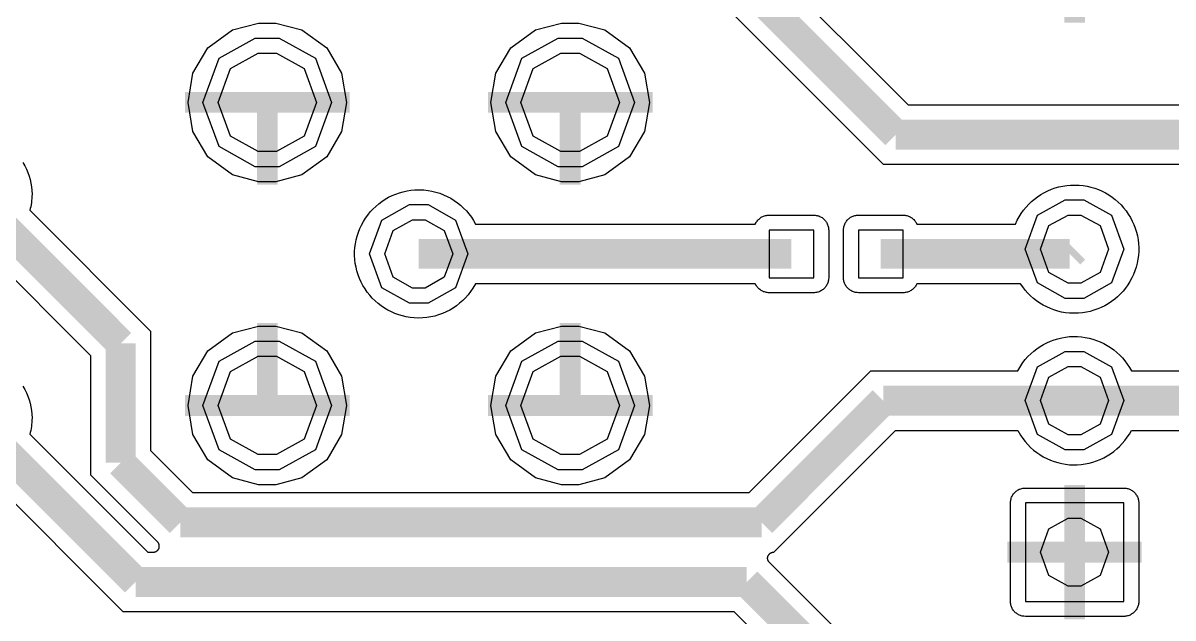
# Model space of a CAD drawing. Extents: x -0.15 to 4.85, y -1.33 to 3.4.
# Drawn here: x 0.487 to 1.246, y 1.492 to 1.885 of the extents above; entities that cross this region are included whole.
import ezdxf

# ---------------------------------------------------------------- set-up
doc = ezdxf.new("R2010")
doc.units = 0
doc.layers.get('0').update_dxf_attribs({"linetype": 'CONTINUOUS'})

msp = doc.modelspace()

# ---------------------------------------------------------------- linework, layer by layer
at = {"color": 0}
for points, const_width in [([(1.18111, 1.88481), (1.18111, 1.92913), (1.18111, 1.9735)], 0.013779), ([(1.063, 1.81101), (0.964583, 1.90943)], 0.019685), ([(0.593653, 1.83229), (0.648014, 1.83229), (0.702376, 1.83229)], 0.013779), ([(0.648014, 1.77792), (0.648014, 1.83229)], 0.013779), ([(0.793685, 1.83229), (0.848047, 1.83229), (0.902408, 1.83229)], 0.013779), ([(0.848047, 1.77792), (0.848047, 1.83229)], 0.013779), ([(1.27953, 1.81101), (1.063, 1.81101)], 0.019685), ([(0.452756, 1.77163), (0.551172, 1.67321)], 0.019685), ([(0.748058, 1.73229), (0.994097, 1.73229)], 0.019685), ([(1.05312, 1.73229), (1.17796, 1.73229)], 0.019685), ([(1.17796, 1.73229), (1.18111, 1.73544)], 0.019685), ([(0.648014, 1.63231), (0.648014, 1.68661)], 0.013779), ([(0.848047, 1.63231), (0.848047, 1.68661)], 0.013779), ([(0.551172, 1.67321), (0.551172, 1.59449)], 0.019685), ([(0.974403, 1.5551), (1.0547, 1.63546)], 0.019685), ([(1.0547, 1.63546), (1.18111, 1.63546)], 0.019685), ([(1.18111, 1.63546), (1.27795, 1.63546)], 0.019685), ([(0.561046, 1.51576), (0.452756, 1.624)], 0.019685), ([(0.593653, 1.63231), (0.648014, 1.63231), (0.702376, 1.63231)], 0.013779), ([(0.793685, 1.63231), (0.848047, 1.63231), (0.902408, 1.63231)], 0.013779), ([(0.551172, 1.59449), (0.59056, 1.5551)], 0.019685), ([(1.18111, 1.49108), (1.18111, 1.53542), (1.18111, 1.57979)], 0.013779), ([(0.59056, 1.5551), (0.974403, 1.5551)], 0.019685), ([(1.13673, 1.53542), (1.18111, 1.53542), (1.22543, 1.53542)], 0.013779), ([(0.964583, 1.51576), (0.561046, 1.51576)], 0.019685), ([(1.05312, 1.42718), (0.964583, 1.51576)], 0.019685)]:
    msp.add_lwpolyline(points, dxfattribs=dict(at, const_width=const_width))
for points in [[(0.979611, 1.92229), (1.07114, 1.83071), (1.28766, 1.83071)], [(1.27139, 1.79132), (1.05486, 1.79132), (0.956392, 1.88974)], [(0.486664, 1.79257), (0.487912, 1.79046), (0.488997, 1.78824), (0.489919, 1.786), (0.490733, 1.78368), (0.491439, 1.78135), (0.491928, 1.77896), (0.492307, 1.77651), (0.492524, 1.77407), (0.492632, 1.77163), (0.492632, 1.77163), (0.492578, 1.77011), (0.492524, 1.76875), (0.492361, 1.76746), (0.492199, 1.7661), (0.491982, 1.76479), (0.491764, 1.76343), (0.491439, 1.76219), (0.491168, 1.76106), (0.570865, 1.6814), (0.570865, 1.60263), (0.598699, 1.57479), (0.966265, 1.57479), (1.04656, 1.65515), (1.14362, 1.65515), (1.14552, 1.65835), (1.14698, 1.66051), (1.14856, 1.66253), (1.15029, 1.66447), (1.15214, 1.66632), (1.15409, 1.66806), (1.15615, 1.66964), (1.15827, 1.6711), (1.16049, 1.67246), (1.16282, 1.67365), (1.16521, 1.67468), (1.16765, 1.6756), (1.1701, 1.67631), (1.17265, 1.6769), (1.1752, 1.67739), (1.1778, 1.67767), (1.1804, 1.67778), (1.18301, 1.67772), (1.18556, 1.67756), (1.18816, 1.67718), (1.19071, 1.67668), (1.19321, 1.67604), (1.19565, 1.67517), (1.19809, 1.67425), (1.20042, 1.67311), (1.2027, 1.67186), (1.20487, 1.67044), (1.20699, 1.66893), (1.209, 1.66731), (1.21089, 1.66551), (1.21268, 1.66361), (1.21437, 1.66165), (1.21588, 1.65954), (1.21735, 1.65738), (1.2186, 1.65515), (1.28609, 1.65515)], [(0.486664, 1.64494), (0.487912, 1.64278), (0.488997, 1.64061), (0.489919, 1.63839), (0.490733, 1.63606), (0.491439, 1.63372), (0.491928, 1.63133), (0.492307, 1.62889), (0.492524, 1.62644), (0.492632, 1.624), (0.492632, 1.624), (0.492578, 1.62249), (0.492524, 1.62113), (0.492361, 1.61978), (0.492199, 1.61847), (0.491982, 1.61711), (0.491764, 1.61582), (0.491439, 1.61451), (0.491168, 1.61343), (0.569185, 1.53546), (0.572711, 1.53546), (0.573036, 1.53546), (0.573253, 1.53546), (0.573525, 1.53551), (0.573742, 1.53557), (0.574012, 1.53568), (0.574229, 1.53574), (0.574447, 1.53585), (0.574664, 1.53596), (0.574881, 1.53611), (0.575097, 1.53622), (0.575261, 1.53639), (0.575424, 1.53656), (0.57564, 1.53671), (0.575803, 1.53693), (0.575911, 1.5371), (0.576074, 1.53731), (0.576183, 1.53753), (0.576292, 1.53774), (0.5764, 1.53796), (0.576508, 1.53818), (0.576563, 1.53844), (0.576617, 1.53867), (0.576671, 1.53893), (0.576671, 1.53915), (0.576671, 1.53943), (0.576671, 1.53964), (0.576671, 1.53992), (0.576617, 1.54013), (0.576563, 1.5404), (0.576508, 1.54063), (0.576454, 1.54083), (0.576346, 1.54106), (0.576238, 1.54132), (0.576129, 1.54154), (0.575965, 1.54171), (0.575857, 1.54192), (0.575694, 1.54208), (0.575532, 1.54231), (0.531478, 1.58635), (0.531478, 1.66507), (0.463336, 1.73322)], [(1.06132, 1.44688), (0.979611, 1.52857), (0.97934, 1.52885), (0.979232, 1.52901), (0.979069, 1.52922), (0.978961, 1.52944), (0.978851, 1.52965), (0.978743, 1.52988), (0.978635, 1.5301), (0.978581, 1.53036), (0.978526, 1.53058), (0.978472, 1.53079), (0.978418, 1.53107), (0.978418, 1.53129), (0.978418, 1.53156), (0.978418, 1.53183), (0.978472, 1.53204), (0.978526, 1.53226), (0.978581, 1.53253), (0.978635, 1.53275), (0.978743, 1.53297), (0.978851, 1.53324), (0.978961, 1.5334), (0.979124, 1.53362), (0.979232, 1.53383), (0.979394, 1.53406), (0.979557, 1.53422), (0.979719, 1.53437), (0.979937, 1.53454), (0.9801, 1.53471), (0.980317, 1.53482), (0.980533, 1.53492), (0.980751, 1.53503), (0.980968, 1.53514), (0.981239, 1.53525), (0.981456, 1.53531), (0.981674, 1.53536), (0.981944, 1.53542), (0.982161, 1.53542), (0.982433, 1.53542), (0.982542, 1.53542), (1.06289, 1.61576), (1.14362, 1.61576), (1.14546, 1.61256), (1.14693, 1.61039), (1.14856, 1.60838), (1.15024, 1.60643), (1.15208, 1.60458), (1.15404, 1.60285), (1.1561, 1.60128), (1.15821, 1.59981), (1.16044, 1.59846), (1.16277, 1.59726), (1.16516, 1.59622), (1.16755, 1.59531), (1.17004, 1.59454), (1.17259, 1.59394), (1.17514, 1.59351), (1.17775, 1.59319), (1.18035, 1.59308), (1.1829, 1.59314), (1.1855, 1.59329), (1.18811, 1.59368), (1.19066, 1.59417), (1.19315, 1.59482), (1.19559, 1.59563), (1.19804, 1.59661), (1.20037, 1.59775), (1.20265, 1.599), (1.20482, 1.60035), (1.20693, 1.60187), (1.20894, 1.60356), (1.21084, 1.60529), (1.21263, 1.60718), (1.21431, 1.60919), (1.21588, 1.61125), (1.2173, 1.61343), (1.2186, 1.61576), (1.2186, 1.61576), (1.26981, 1.61576)], [(1.29754, 1.40749), (1.04499, 1.40749), (0.956392, 1.49607), (0.552854, 1.49607), (0.463336, 1.5856)]]:
    msp.add_lwpolyline(points, dxfattribs=at)
for points in [[(0.648014, 1.88464), (0.653711, 1.88464), (0.67091, 1.88019), (0.68724, 1.86831), (0.69706, 1.85154), (0.700369, 1.83229), (0.69706, 1.81308), (0.68724, 1.79632), (0.67091, 1.78443), (0.653711, 1.77993), (0.648014, 1.77993), (0.642264, 1.77993), (0.625119, 1.78443), (0.608735, 1.79632), (0.598915, 1.81308), (0.59566, 1.83229), (0.598915, 1.85154), (0.608735, 1.86831), (0.625119, 1.88019), (0.642264, 1.88464), (0.648014, 1.88464)], [(0.848047, 1.88464), (0.853743, 1.88464), (0.870887, 1.88019), (0.887272, 1.86831), (0.897092, 1.85154), (0.900347, 1.83229), (0.897092, 1.81308), (0.887272, 1.79632), (0.870887, 1.78443), (0.853743, 1.77993), (0.848047, 1.77993), (0.842296, 1.77993), (0.825097, 1.78443), (0.808768, 1.79632), (0.798947, 1.81308), (0.795638, 1.83229), (0.798947, 1.85154), (0.808768, 1.86831), (0.825097, 1.88019), (0.842296, 1.88464), (0.848047, 1.88464)], [(0.648014, 1.87476), (0.655935, 1.87476), (0.679861, 1.86153), (0.690494, 1.83229), (0.679861, 1.8031), (0.655935, 1.78981), (0.648014, 1.78981), (0.640039, 1.78981), (0.616114, 1.8031), (0.605533, 1.83229), (0.616114, 1.86153), (0.640039, 1.87476), (0.648014, 1.87476)], [(0.848047, 1.87476), (0.855968, 1.87476), (0.879893, 1.86153), (0.890528, 1.83229), (0.879893, 1.8031), (0.855968, 1.78981), (0.848047, 1.78981), (0.840072, 1.78981), (0.816146, 1.8031), (0.805512, 1.83229), (0.816146, 1.86153), (0.840072, 1.87476), (0.848047, 1.87476)], [(1.077, 1.75199), (1.1421, 1.75199), (1.14329, 1.75449), (1.14454, 1.75676), (1.1459, 1.75893), (1.14742, 1.76106), (1.14904, 1.76311), (1.15078, 1.76501), (1.15268, 1.76681), (1.15463, 1.76849), (1.15669, 1.77006), (1.15887, 1.77147), (1.16114, 1.77276), (1.16348, 1.7739), (1.16586, 1.77494), (1.16831, 1.77581), (1.1708, 1.77651), (1.17335, 1.77706), (1.1759, 1.77743), (1.1785, 1.77771), (1.18111, 1.77776), (1.1842, 1.77765), (1.18681, 1.77738), (1.18936, 1.77694), (1.19191, 1.7764), (1.1944, 1.77564), (1.19684, 1.77478), (1.19923, 1.77369), (1.20151, 1.77256), (1.20373, 1.77119), (1.2059, 1.76974), (1.20796, 1.76815), (1.20992, 1.76647), (1.21176, 1.76463), (1.2135, 1.76268), (1.21513, 1.76067), (1.21659, 1.75856), (1.21795, 1.75633), (1.21914, 1.754), (1.22023, 1.75167), (1.22115, 1.74922), (1.22191, 1.74672), (1.22256, 1.74418), (1.22299, 1.74163), (1.22332, 1.73908), (1.22343, 1.73647), (1.22343, 1.73387), (1.22326, 1.73126), (1.22294, 1.72871), (1.22245, 1.72617), (1.2218, 1.72361), (1.22098, 1.72118), (1.22001, 1.71874), (1.21892, 1.7164), (1.21768, 1.71413), (1.21632, 1.7119), (1.2148, 1.70978), (1.21317, 1.70778), (1.21144, 1.70587), (1.20954, 1.70403), (1.20758, 1.70235), (1.20547, 1.70083), (1.2033, 1.69936), (1.20107, 1.69806), (1.19874, 1.69692), (1.19635, 1.69594), (1.19391, 1.69508), (1.19142, 1.69438), (1.18887, 1.69378), (1.18626, 1.6934), (1.18371, 1.69318), (1.18111, 1.69307), (1.17764, 1.69324), (1.17509, 1.6935), (1.17254, 1.69394), (1.16999, 1.69458), (1.16749, 1.69535), (1.1651, 1.69622), (1.16272, 1.69731), (1.16038, 1.6985), (1.15816, 1.69985), (1.15604, 1.70132), (1.15398, 1.70289), (1.15203, 1.70463), (1.15018, 1.70647), (1.1485, 1.70843), (1.14687, 1.71049), (1.14546, 1.7126), (1.077, 1.7126), (1.07645, 1.71157), (1.07613, 1.71108), (1.07575, 1.7106), (1.07537, 1.71011), (1.07499, 1.70967), (1.07456, 1.70924), (1.07407, 1.70886), (1.07358, 1.70847), (1.07309, 1.70815), (1.07255, 1.70783), (1.07201, 1.70756), (1.07146, 1.70733), (1.07087, 1.70713), (1.07032, 1.70696), (1.06973, 1.70685), (1.06913, 1.70674), (1.06853, 1.70669), (1.06794, 1.70669), (1.03837, 1.70669), (1.03745, 1.70674), (1.03679, 1.70679), (1.03625, 1.7069), (1.03566, 1.70707), (1.03506, 1.70729), (1.03452, 1.7075), (1.03397, 1.70772), (1.03343, 1.70804), (1.03289, 1.70837), (1.0324, 1.70869), (1.03197, 1.70907), (1.03153, 1.70951), (1.0311, 1.70994), (1.03072, 1.71038), (1.03034, 1.71086), (1.03001, 1.71135), (1.02969, 1.7119), (1.02942, 1.71244), (1.0292, 1.71299), (1.02898, 1.71358), (1.02882, 1.71413), (1.02871, 1.71472), (1.0286, 1.71532), (1.02855, 1.71592), (1.02855, 1.71656), (1.02855, 1.74803), (1.0286, 1.749), (1.02866, 1.7496), (1.02877, 1.75019), (1.02893, 1.75079), (1.02909, 1.75133), (1.02931, 1.75193), (1.02958, 1.75247), (1.02985, 1.75297), (1.03018, 1.75351), (1.03056, 1.754), (1.03093, 1.75449), (1.03132, 1.75492), (1.03175, 1.75535), (1.03224, 1.75574), (1.03273, 1.75606), (1.03321, 1.75644), (1.03376, 1.75671), (1.0343, 1.75699), (1.03484, 1.75719), (1.03538, 1.75742), (1.03598, 1.75758), (1.03658, 1.75774), (1.03717, 1.75779), (1.03777, 1.75785), (1.03837, 1.7579), (1.06794, 1.7579), (1.06853, 1.75785), (1.06913, 1.75779), (1.06973, 1.75768), (1.07032, 1.75758), (1.07092, 1.75742), (1.07146, 1.75719), (1.07201, 1.75699), (1.07255, 1.75671), (1.07309, 1.75639), (1.07358, 1.75606), (1.07407, 1.75574), (1.07456, 1.75531), (1.07499, 1.75492), (1.07537, 1.75443), (1.07575, 1.754), (1.07613, 1.75351), (1.07645, 1.75297), (1.077, 1.75199)], [(0.748058, 1.68993), (0.744911, 1.69003), (0.742307, 1.69031), (0.739757, 1.69074), (0.737261, 1.69133), (0.734765, 1.6921), (0.732324, 1.69296), (0.729938, 1.69399), (0.727604, 1.69518), (0.725379, 1.69649), (0.72321, 1.69796), (0.721149, 1.69953), (0.719194, 1.70126), (0.71735, 1.70311), (0.715614, 1.705), (0.71404, 1.70707), (0.712522, 1.70918), (0.711165, 1.7114), (0.709972, 1.71368), (0.708886, 1.71607), (0.707964, 1.71851), (0.707206, 1.72101), (0.706608, 1.7235), (0.706119, 1.72606), (0.705849, 1.72867), (0.705686, 1.73126), (0.705686, 1.73382), (0.705903, 1.73642), (0.706228, 1.73903), (0.706717, 1.74157), (0.707368, 1.74407), (0.708182, 1.74657), (0.709104, 1.74896), (0.710189, 1.75133), (0.711436, 1.75361), (0.712793, 1.75579), (0.714313, 1.7579), (0.71594, 1.75996), (0.717731, 1.76186), (0.719575, 1.76365), (0.721582, 1.76533), (0.723643, 1.7669), (0.725814, 1.76832), (0.728093, 1.76963), (0.730371, 1.77076), (0.732813, 1.77179), (0.735254, 1.77267), (0.73775, 1.77336), (0.7403, 1.7739), (0.74285, 1.77429), (0.745454, 1.77456), (0.748058, 1.77461), (0.751476, 1.7745), (0.754135, 1.77418), (0.756739, 1.77375), (0.759343, 1.7731), (0.761893, 1.77228), (0.764333, 1.77136), (0.766775, 1.77028), (0.769108, 1.76903), (0.771386, 1.76761), (0.773557, 1.76604), (0.775618, 1.76442), (0.777626, 1.76257), (0.779471, 1.76067), (0.781153, 1.75867), (0.782781, 1.75649), (0.784244, 1.75426), (0.785547, 1.75199), (0.970225, 1.75199), (0.970822, 1.75297), (0.971149, 1.75351), (0.971474, 1.754), (0.971853, 1.75449), (0.972288, 1.75492), (0.972721, 1.75531), (0.973156, 1.75574), (0.973643, 1.75606), (0.974186, 1.75644), (0.974675, 1.75671), (0.975217, 1.75699), (0.97576, 1.75719), (0.976357, 1.75742), (0.976953, 1.75758), (0.97755, 1.75768), (0.978147, 1.75779), (0.978743, 1.75785), (0.97934, 1.7579), (1.00885, 1.7579), (1.00983, 1.75785), (1.01043, 1.75774), (1.01102, 1.75764), (1.01162, 1.75747), (1.01216, 1.75731), (1.01276, 1.75708), (1.0133, 1.75682), (1.01385, 1.75654), (1.01433, 1.75622), (1.01482, 1.7559), (1.01531, 1.75551), (1.01574, 1.75508), (1.01618, 1.75465), (1.01656, 1.75417), (1.01694, 1.75372), (1.01726, 1.75318), (1.01753, 1.75269), (1.01781, 1.75215), (1.01802, 1.75156), (1.01824, 1.75101), (1.0184, 1.75042), (1.01857, 1.74982), (1.01862, 1.74922), (1.01867, 1.74863), (1.01873, 1.74803), (1.01873, 1.71656), (1.01867, 1.71558), (1.01857, 1.71499), (1.01846, 1.71439), (1.01829, 1.71379), (1.01813, 1.71319), (1.01791, 1.71265), (1.01764, 1.71211), (1.01737, 1.71157), (1.01705, 1.71108), (1.01672, 1.7106), (1.01634, 1.71011), (1.01591, 1.70967), (1.01547, 1.70924), (1.01504, 1.70886), (1.01455, 1.70847), (1.01401, 1.70815), (1.01352, 1.70783), (1.01298, 1.70756), (1.01238, 1.70733), (1.01184, 1.70713), (1.01124, 1.70696), (1.01064, 1.70685), (1.01005, 1.70674), (1.00945, 1.70669), (1.00885, 1.70669), (0.97934, 1.70669), (0.978689, 1.70669), (0.978093, 1.70674), (0.977496, 1.70685), (0.976899, 1.70701), (0.976301, 1.70718), (0.97576, 1.70733), (0.975217, 1.70761), (0.974675, 1.70788), (0.974132, 1.70815), (0.973643, 1.70847), (0.973156, 1.70886), (0.972667, 1.70924), (0.972233, 1.70967), (0.971853, 1.71011), (0.971474, 1.7106), (0.971149, 1.71108), (0.970822, 1.71157), (0.970225, 1.7126), (0.785547, 1.7126), (0.783811, 1.70961), (0.782292, 1.70739), (0.780664, 1.70533), (0.778928, 1.70332), (0.777029, 1.70143), (0.775022, 1.69969), (0.77296, 1.69806), (0.770736, 1.69654), (0.768457, 1.69518), (0.766069, 1.69399), (0.763629, 1.6929), (0.761133, 1.69199), (0.758583, 1.69128), (0.755979, 1.69068), (0.753321, 1.69025), (0.750717, 1.69003), (0.748058, 1.68993)], [(0.748058, 1.76479), (0.754135, 1.76479), (0.772364, 1.75465), (0.780501, 1.73229), (0.772364, 1.71), (0.754135, 1.69979), (0.748058, 1.69979), (0.741928, 1.69979), (0.723643, 1.71), (0.715506, 1.73229), (0.723643, 1.75465), (0.741928, 1.76479), (0.748058, 1.76479)], [(1.18111, 1.76794), (1.18718, 1.76794), (1.20547, 1.75779), (1.21361, 1.73544), (1.20547, 1.71314), (1.18718, 1.70294), (1.18111, 1.70294), (1.17498, 1.70294), (1.15669, 1.71314), (1.14856, 1.73544), (1.15669, 1.75779), (1.17498, 1.76794), (1.18111, 1.76794)], [(1.00885, 1.74803), (0.97934, 1.74803), (0.97934, 1.71656), (1.00885, 1.71656), (1.00885, 1.74803)], [(1.06794, 1.74803), (1.03837, 1.74803), (1.03837, 1.71656), (1.06794, 1.71656), (1.06794, 1.74803)], [(0.648014, 1.68461), (0.653711, 1.68461), (0.67091, 1.68015), (0.68724, 1.66828), (0.69706, 1.65151), (0.700369, 1.63231), (0.69706, 1.6131), (0.68724, 1.59633), (0.67091, 1.58446), (0.653711, 1.57996), (0.648014, 1.57996), (0.642264, 1.57996), (0.625119, 1.58446), (0.608735, 1.59633), (0.598915, 1.6131), (0.59566, 1.63231), (0.598915, 1.65151), (0.608735, 1.66828), (0.625119, 1.68015), (0.642264, 1.68461), (0.648014, 1.68461)], [(0.848047, 1.68461), (0.853743, 1.68461), (0.870887, 1.68015), (0.887272, 1.66828), (0.897092, 1.65151), (0.900347, 1.63231), (0.897092, 1.6131), (0.887272, 1.59633), (0.870887, 1.58446), (0.853743, 1.57996), (0.848047, 1.57996), (0.842296, 1.57996), (0.825097, 1.58446), (0.808768, 1.59633), (0.798947, 1.6131), (0.795638, 1.63231), (0.798947, 1.65151), (0.808768, 1.66828), (0.825097, 1.68015), (0.842296, 1.68461), (0.848047, 1.68461)], [(0.648014, 1.67479), (0.655935, 1.67479), (0.679861, 1.66156), (0.690494, 1.63231), (0.679861, 1.60307), (0.655935, 1.58978), (0.648014, 1.58978), (0.640039, 1.58978), (0.616114, 1.60307), (0.605533, 1.63231), (0.616114, 1.66156), (0.640039, 1.67479), (0.648014, 1.67479)], [(0.848047, 1.67479), (0.855968, 1.67479), (0.879893, 1.66156), (0.890528, 1.63231), (0.879893, 1.60307), (0.855968, 1.58978), (0.848047, 1.58978), (0.840072, 1.58978), (0.816146, 1.60307), (0.805512, 1.63231), (0.816146, 1.66156), (0.840072, 1.67479), (0.848047, 1.67479)], [(1.18111, 1.66794), (1.18718, 1.66794), (1.20547, 1.65781), (1.21361, 1.63546), (1.20547, 1.61315), (1.18718, 1.60296), (1.18111, 1.60296), (1.17498, 1.60296), (1.15669, 1.61315), (1.14856, 1.63546), (1.15669, 1.65781), (1.17498, 1.66794), (1.18111, 1.66794)], [(1.13874, 1.5679), (1.13879, 1.56889), (1.1389, 1.56949), (1.13901, 1.57008), (1.13912, 1.57068), (1.13933, 1.57128), (1.13955, 1.57182), (1.13982, 1.57236), (1.14009, 1.5729), (1.14042, 1.57339), (1.14074, 1.57388), (1.14112, 1.57436), (1.14156, 1.57479), (1.14199, 1.57524), (1.14243, 1.57561), (1.14291, 1.57599), (1.14346, 1.57632), (1.14395, 1.57664), (1.14449, 1.57692), (1.14503, 1.57713), (1.14563, 1.57735), (1.14622, 1.57751), (1.14682, 1.57762), (1.14742, 1.57772), (1.14801, 1.57778), (1.14861, 1.57778), (1.21361, 1.57778), (1.21458, 1.57772), (1.21518, 1.57767), (1.21578, 1.57757), (1.21632, 1.5774), (1.21692, 1.57718), (1.21746, 1.57697), (1.21806, 1.57675), (1.21854, 1.57643), (1.21909, 1.5761), (1.21958, 1.57578), (1.22006, 1.57539), (1.2205, 1.57496), (1.22088, 1.57453), (1.22131, 1.5741), (1.22164, 1.57361), (1.22196, 1.57311), (1.22229, 1.57257), (1.22256, 1.57203), (1.22278, 1.57149), (1.22299, 1.57089), (1.22316, 1.57035), (1.22326, 1.56975), (1.22337, 1.56915), (1.22343, 1.56856), (1.22343, 1.5679), (1.22343, 1.50292), (1.22343, 1.50199), (1.22332, 1.50139), (1.22321, 1.50079), (1.22305, 1.50019), (1.22288, 1.4996), (1.22267, 1.49906), (1.2224, 1.49851), (1.22212, 1.49797), (1.2218, 1.49749), (1.22142, 1.49694), (1.22104, 1.49651), (1.22066, 1.49607), (1.22023, 1.49564), (1.21974, 1.49526), (1.21925, 1.49489), (1.21876, 1.49456), (1.21827, 1.49424), (1.21773, 1.49396), (1.21713, 1.49375), (1.21659, 1.49353), (1.21599, 1.49336), (1.2154, 1.49325), (1.2148, 1.49315), (1.2142, 1.4931), (1.21361, 1.4931), (1.14861, 1.4931), (1.14763, 1.49315), (1.14704, 1.49319), (1.14644, 1.49331), (1.14584, 1.49347), (1.1453, 1.49364), (1.1447, 1.4939), (1.14416, 1.49413), (1.14362, 1.49444), (1.14313, 1.49472), (1.14264, 1.4951), (1.14216, 1.49549), (1.14172, 1.49586), (1.14129, 1.49629), (1.14091, 1.49678), (1.14053, 1.49726), (1.1402, 1.49776), (1.13993, 1.49831), (1.13966, 1.49885), (1.13939, 1.49939), (1.13923, 1.49999), (1.13906, 1.50053), (1.1389, 1.50113), (1.13885, 1.50172), (1.13879, 1.50232), (1.13874, 1.50292), (1.13874, 1.5679)], [(1.21361, 1.50292), (1.21361, 1.5679), (1.14861, 1.5679), (1.14861, 1.50292), (1.21361, 1.50292)]]:
    msp.add_lwpolyline(points, close=True, dxfattribs=at)
at = {"color": 7}
for points in [[(0.648014, 1.86478), (0.65409, 1.86478), (0.672374, 1.85464), (0.680512, 1.83229), (0.672374, 1.80999), (0.65409, 1.79979), (0.648014, 1.79979), (0.641883, 1.79979), (0.623654, 1.80999), (0.615517, 1.83229), (0.623654, 1.85464), (0.641883, 1.86478), (0.648014, 1.86478)], [(0.848047, 1.86478), (0.854124, 1.86478), (0.872353, 1.85464), (0.88049, 1.83229), (0.872353, 1.80999), (0.854124, 1.79979), (0.848047, 1.79979), (0.841917, 1.79979), (0.823633, 1.80999), (0.815494, 1.83229), (0.823633, 1.85464), (0.841917, 1.86478), (0.848047, 1.86478)], [(0.748058, 1.75475), (0.752235, 1.75475), (0.764876, 1.74776), (0.770518, 1.73229), (0.764876, 1.71683), (0.752235, 1.70978), (0.748058, 1.70978), (0.743826, 1.70978), (0.731131, 1.71683), (0.725543, 1.73229), (0.731131, 1.74776), (0.743826, 1.75475), (0.748058, 1.75475)], [(1.18111, 1.75796), (1.18529, 1.75796), (1.19798, 1.75096), (1.20357, 1.73544), (1.19798, 1.71999), (1.18529, 1.71293), (1.18111, 1.71293), (1.17688, 1.71293), (1.16418, 1.71999), (1.15859, 1.73544), (1.16418, 1.75096), (1.17688, 1.75796), (1.18111, 1.75796)], [(0.648014, 1.66481), (0.65409, 1.66481), (0.672374, 1.65465), (0.680512, 1.63231), (0.672374, 1.61001), (0.65409, 1.59981), (0.648014, 1.59981), (0.641883, 1.59981), (0.623654, 1.61001), (0.615517, 1.63231), (0.623654, 1.65465), (0.641883, 1.66481), (0.648014, 1.66481)], [(0.848047, 1.66481), (0.854124, 1.66481), (0.872353, 1.65465), (0.88049, 1.63231), (0.872353, 1.61001), (0.854124, 1.59981), (0.848047, 1.59981), (0.841917, 1.59981), (0.823633, 1.61001), (0.815494, 1.63231), (0.823633, 1.65465), (0.841917, 1.66481), (0.848047, 1.66481)], [(1.18111, 1.65792), (1.18529, 1.65792), (1.19798, 1.65092), (1.20357, 1.63546), (1.19798, 1.61999), (1.18529, 1.61294), (1.18111, 1.61294), (1.17688, 1.61294), (1.16418, 1.61999), (1.15859, 1.63546), (1.16418, 1.65092), (1.17688, 1.65792), (1.18111, 1.65792)], [(1.18111, 1.55793), (1.18529, 1.55793), (1.19798, 1.55093), (1.20357, 1.53546), (1.19798, 1.52), (1.18529, 1.51294), (1.18111, 1.51294), (1.17688, 1.51294), (1.16418, 1.52), (1.15859, 1.53546), (1.16418, 1.55093), (1.17688, 1.55793), (1.18111, 1.55793)]]:
    msp.add_lwpolyline(points, close=True, dxfattribs=at)

doc.saveas('drawing.dxf')
